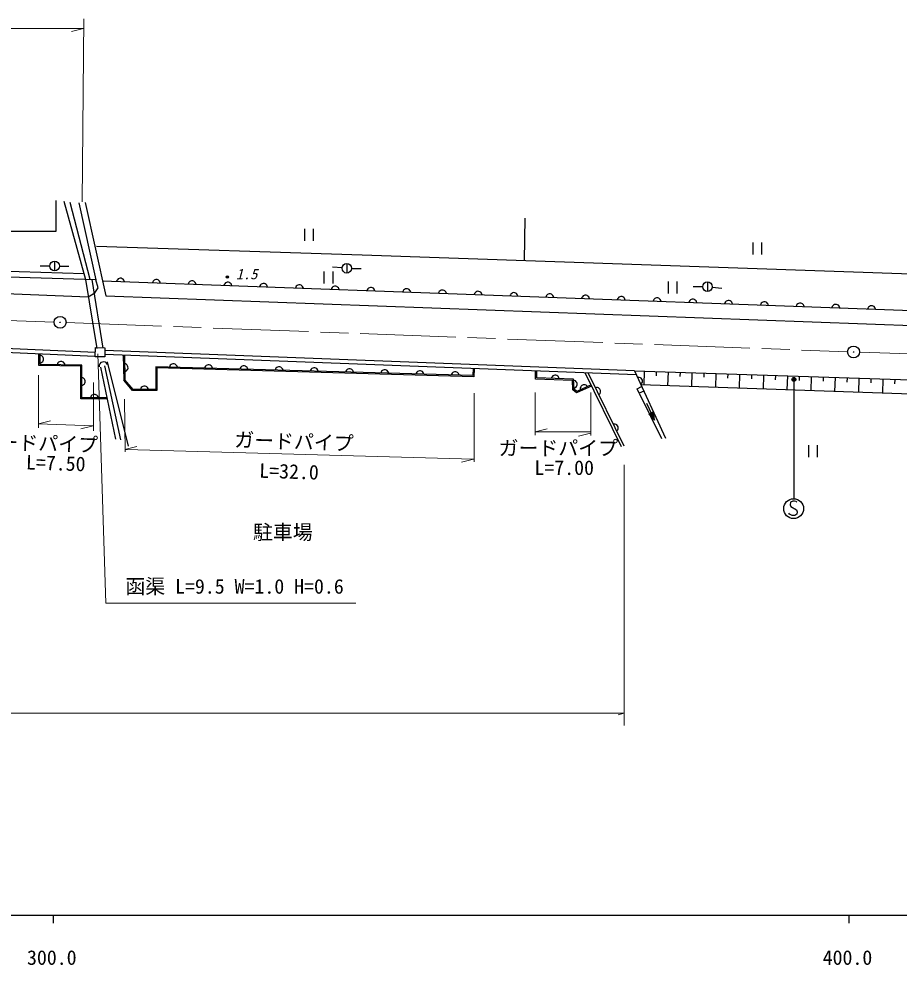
# Model space of a CAD drawing. Units: millimetres, scale not verified. Extents: x 40000 to 680000, y 20000 to 380000.
# Drawn here: x 363711 to 474331, y 198715 to 317558 of the extents above; entities that cross this region are included whole.
import ezdxf
from ezdxf.enums import TextEntityAlignment as Align

# ---------------------------------------------------------------- set-up
doc = ezdxf.new("R2010")
doc.units = ezdxf.units.MM
doc.header["$LTSCALE"] = 1000
doc.linetypes.add('CHAIN', pattern=[18.5, 12, -1.5, 3.5, -1.5])
for name, color, linetype, lineweight in [('M-BGD', 7, 'Continuous', 25), ('M-BGD-EXST', 7, 'Continuous', 25), ('M-BMK', 2, 'CHAIN', 13), ('M-BMK-SRVR', 3, 'Continuous', 25), ('M-STR-HTXT', 7, 'Continuous', 13), ('M-STR-STRC', 7, 'Continuous', 25), ('M-TTL-BAND', 7, 'Continuous', 25)]:
    doc.layers.add(name, color=color, linetype=linetype, lineweight=lineweight)
doc.styles.add('ＭＳ ゴシック', font='')
doc.styles.get('ＭＳ ゴシック').set_extended_font_data('MS Gothic')

msp = doc.modelspace()

# ---------------------------------------------------------------- linework, layer by layer
at = {"layer": 'M-BGD'}
for p, q in [((368405, 290915), (368405, 294770)), ((369371, 294649), (372084, 284842)), ((372681, 284825), (370154, 294493)), ((371249, 294467), (373364, 284806)), ((372052, 294515), (374647, 282790)), ((427284, 292552), (427201, 287215)), ((399599, 291200), (399599, 289700)), ((400739, 289700), (400739, 291200)), ((358972, 290915), (368405, 290915)), ((373482, 289004), (406831, 287912)), ((455953, 289476), (455953, 287976)), ((457093, 287976), (457093, 289476)), ((406831, 287912), (484045, 285267)), ((373364, 284806), (316608, 286426)), ((339201, 286646), (371932, 285567)), ((367598, 286523), (366398, 286523)), ((368198, 287123), (368198, 285923)), ((368798, 286519), (369998, 286511)), ((404920, 286838), (404920, 285638)), ((402048, 285830), (402048, 284330)), ((404322, 286280), (403124, 286364)), ((403188, 284330), (403188, 285830)), ((405520, 286228), (406720, 286206)), ((372088, 284842), (373505, 276169)), ((372892, 284819), (374250, 276193)), ((373692, 283781), (373364, 284806)), ((374237, 284642), (486135, 280561)), ((376029, 284697), (375985, 284578)), ((376093, 284794), (376029, 284697)), ((376196, 284891), (376093, 284794)), ((376298, 284947), (376196, 284891)), ((376420, 284983), (376298, 284947)), ((376580, 284977), (376420, 284983)), ((376698, 284932), (376580, 284977)), ((376796, 284869), (376698, 284932)), ((376892, 284765), (376796, 284869)), ((376949, 284663), (376892, 284765)), ((376984, 284542), (376949, 284663)), ((380524, 284533), (380480, 284414)), ((380588, 284630), (380524, 284533)), ((380691, 284727), (380588, 284630)), ((380793, 284783), (380691, 284727)), ((380915, 284819), (380793, 284783)), ((381075, 284813), (380915, 284819)), ((381193, 284768), (381075, 284813)), ((381291, 284705), (381193, 284768)), ((381387, 284601), (381291, 284705)), ((381444, 284499), (381387, 284601)), ((381479, 284378), (381444, 284499)), ((385019, 284369), (384975, 284250)), ((385083, 284467), (385019, 284369)), ((385186, 284563), (385083, 284467)), ((385289, 284619), (385186, 284563)), ((385410, 284655), (385289, 284619)), ((385570, 284649), (385410, 284655)), ((385688, 284605), (385570, 284649)), ((385786, 284541), (385688, 284605)), ((385882, 284437), (385786, 284541)), ((385939, 284335), (385882, 284437)), ((385974, 284214), (385939, 284335)), ((389514, 284205), (389470, 284086)), ((389578, 284303), (389514, 284205)), ((389681, 284399), (389578, 284303)), ((389784, 284455), (389681, 284399)), ((389905, 284491), (389784, 284455)), ((390065, 284485), (389905, 284491)), ((390183, 284441), (390065, 284485)), ((390281, 284377), (390183, 284441)), ((390377, 284273), (390281, 284377)), ((390434, 284171), (390377, 284273)), ((390469, 284050), (390434, 284171)), ((394009, 284041), (393965, 283922)), ((394073, 284139), (394009, 284041)), ((394176, 284235), (394073, 284139)), ((394279, 284291), (394176, 284235)), ((394400, 284327), (394279, 284291)), ((394560, 284321), (394400, 284327)), ((394678, 284277), (394560, 284321)), ((394776, 284213), (394678, 284277)), ((394872, 284110), (394776, 284213)), ((394929, 284007), (394872, 284110)), ((398671, 284071), (398568, 283975)), ((398774, 284127), (398671, 284071)), ((398895, 284163), (398774, 284127)), ((399055, 284157), (398895, 284163)), ((399173, 284113), (399055, 284157)), ((399271, 284049), (399173, 284113)), ((399367, 283946), (399271, 284049)), ((445291, 284565), (445291, 283065)), ((446431, 283065), (446431, 284565)), ((450247, 284525), (450247, 283325)), ((372404, 282665), (373269, 283139)), ((373269, 283139), (373692, 283781)), ((394964, 283886), (394929, 284007)), ((398504, 283877), (398460, 283759)), ((398568, 283975), (398504, 283877)), ((399424, 283843), (399367, 283946)), ((399459, 283722), (399424, 283843)), ((402999, 283713), (402955, 283595)), ((403063, 283811), (402999, 283713)), ((403167, 283907), (403063, 283811)), ((403269, 283963), (403167, 283907)), ((403390, 283999), (403269, 283963)), ((403550, 283993), (403390, 283999)), ((403668, 283949), (403550, 283993)), ((403766, 283885), (403668, 283949)), ((403862, 283782), (403766, 283885)), ((403919, 283680), (403862, 283782)), ((403954, 283558), (403919, 283680)), ((407494, 283549), (407450, 283431)), ((407558, 283647), (407494, 283549)), ((407662, 283743), (407558, 283647)), ((407764, 283800), (407662, 283743)), ((407885, 283835), (407764, 283800)), ((408045, 283829), (407885, 283835)), ((408163, 283785), (408045, 283829)), ((408261, 283721), (408163, 283785)), ((408357, 283618), (408261, 283721)), ((408414, 283516), (408357, 283618)), ((408449, 283394), (408414, 283516)), ((411989, 283385), (411945, 283267)), ((412053, 283483), (411989, 283385)), ((412157, 283579), (412053, 283483)), ((412259, 283636), (412157, 283579)), ((412380, 283671), (412259, 283636)), ((412540, 283665), (412380, 283671)), ((412658, 283621), (412540, 283665)), ((412756, 283557), (412658, 283621)), ((412852, 283454), (412756, 283557)), ((412909, 283352), (412852, 283454)), ((412944, 283230), (412909, 283352)), ((416484, 283221), (416440, 283103)), ((416548, 283319), (416484, 283221)), ((416652, 283415), (416548, 283319)), ((416754, 283472), (416652, 283415)), ((416875, 283507), (416754, 283472)), ((417035, 283501), (416875, 283507)), ((417153, 283457), (417035, 283501)), ((417251, 283394), (417153, 283457)), ((417347, 283290), (417251, 283394)), ((417404, 283188), (417347, 283290)), ((417439, 283066), (417404, 283188)), ((420979, 283057), (420935, 282939)), ((421043, 283155), (420979, 283057)), ((421147, 283251), (421043, 283155)), ((421249, 283308), (421147, 283251)), ((421370, 283343), (421249, 283308)), ((421530, 283338), (421370, 283343)), ((421648, 283293), (421530, 283338)), ((421746, 283230), (421648, 283293)), ((421842, 283126), (421746, 283230)), ((421899, 283024), (421842, 283126)), ((421934, 282903), (421899, 283024)), ((425474, 282894), (425430, 282775)), ((425538, 282991), (425474, 282894)), ((425642, 283088), (425538, 282991)), ((425744, 283144), (425642, 283088)), ((425865, 283179), (425744, 283144)), ((426025, 283174), (425865, 283179)), ((426143, 283129), (426025, 283174)), ((426241, 283066), (426143, 283129)), ((426338, 282962), (426241, 283066)), ((426394, 282860), (426338, 282962)), ((426429, 282739), (426394, 282860)), ((430137, 282924), (430033, 282827)), ((430239, 282980), (430137, 282924)), ((430360, 283016), (430239, 282980)), ((430520, 283010), (430360, 283016)), ((430639, 282965), (430520, 283010)), ((430736, 282902), (430639, 282965)), ((430833, 282798), (430736, 282902)), ((434855, 282852), (434734, 282816)), ((435015, 282846), (434855, 282852)), ((449647, 283925), (448447, 283925)), ((450843, 283858), (452035, 283722)), ((429969, 282730), (429925, 282611)), ((430033, 282827), (429969, 282730)), ((430889, 282696), (430833, 282798)), ((430924, 282575), (430889, 282696)), ((434464, 282566), (434420, 282447)), ((434528, 282663), (434464, 282566)), ((434632, 282760), (434528, 282663)), ((434734, 282816), (434632, 282760)), ((435134, 282801), (435015, 282846)), ((435231, 282738), (435134, 282801)), ((435328, 282634), (435231, 282738)), ((435384, 282532), (435328, 282634)), ((435419, 282411), (435384, 282532)), ((438960, 282402), (438915, 282283)), ((439023, 282500), (438960, 282402)), ((439127, 282596), (439023, 282500)), ((439229, 282652), (439127, 282596)), ((439350, 282688), (439229, 282652)), ((439510, 282682), (439350, 282688)), ((439629, 282638), (439510, 282682)), ((439726, 282574), (439629, 282638)), ((439823, 282470), (439726, 282574)), ((439879, 282368), (439823, 282470)), ((439915, 282247), (439879, 282368)), ((443455, 282238), (443410, 282119)), ((443518, 282336), (443455, 282238)), ((443622, 282432), (443518, 282336)), ((443724, 282488), (443622, 282432)), ((443845, 282524), (443724, 282488)), ((444005, 282518), (443845, 282524)), ((444124, 282474), (444005, 282518)), ((444221, 282410), (444124, 282474)), ((444318, 282306), (444221, 282410)), ((444374, 282204), (444318, 282306)), ((444410, 282083), (444374, 282204)), ((447950, 282074), (447905, 281955)), ((448013, 282172), (447950, 282074)), ((448117, 282268), (448013, 282172)), ((448219, 282324), (448117, 282268)), ((448340, 282360), (448219, 282324)), ((448500, 282354), (448340, 282360)), ((448619, 282310), (448500, 282354)), ((448716, 282246), (448619, 282310)), ((448813, 282143), (448716, 282246)), ((448869, 282040), (448813, 282143)), ((448905, 281919), (448869, 282040)), ((452445, 281910), (452400, 281792)), ((452508, 282008), (452445, 281910)), ((452612, 282104), (452508, 282008)), ((452714, 282160), (452612, 282104)), ((452835, 282196), (452714, 282160)), ((452995, 282190), (452835, 282196)), ((453114, 282146), (452995, 282190)), ((453211, 282082), (453114, 282146)), ((453308, 281979), (453211, 282082)), ((453364, 281876), (453308, 281979)), ((453400, 281755), (453364, 281876)), ((456940, 281746), (456895, 281628)), ((457003, 281844), (456940, 281746)), ((457107, 281940), (457003, 281844)), ((457209, 281996), (457107, 281940)), ((457330, 282032), (457209, 281996)), ((457490, 282026), (457330, 282032)), ((457609, 281982), (457490, 282026)), ((457706, 281918), (457609, 281982)), ((457803, 281815), (457706, 281918)), ((457859, 281713), (457803, 281815)), ((457895, 281591), (457859, 281713)), ((461498, 281680), (461435, 281582)), ((461602, 281776), (461498, 281680)), ((461704, 281833), (461602, 281776)), ((461825, 281868), (461704, 281833)), ((461985, 281862), (461825, 281868)), ((462104, 281818), (461985, 281862)), ((462201, 281754), (462104, 281818)), ((462298, 281651), (462201, 281754)), ((466199, 281669), (466097, 281612)), ((466320, 281704), (466199, 281669)), ((466480, 281698), (466320, 281704)), ((466599, 281654), (466480, 281698)), ((461435, 281582), (461390, 281464)), ((462354, 281549), (462298, 281651)), ((462390, 281427), (462354, 281549)), ((465930, 281418), (465885, 281300)), ((465993, 281516), (465930, 281418)), ((466097, 281612), (465993, 281516)), ((466696, 281590), (466599, 281654)), ((466793, 281487), (466696, 281590)), ((466849, 281385), (466793, 281487)), ((466885, 281263), (466849, 281385)), ((470425, 281254), (470380, 281136)), ((470488, 281352), (470425, 281254)), ((470592, 281448), (470488, 281352)), ((470694, 281505), (470592, 281448)), ((470815, 281540), (470694, 281505)), ((470975, 281534), (470815, 281540)), ((471094, 281490), (470975, 281534)), ((471191, 281427), (471094, 281490)), ((471288, 281323), (471191, 281427)), ((471344, 281221), (471288, 281323)), ((471380, 281099), (471344, 281221)), ((305492, 278670), (373328, 275693)), ((305502, 278170), (373315, 275193)), ((373314, 275129), (373344, 276279)), ((373344, 276279), (374524, 276249)), ((374524, 276249), (374494, 275098)), ((441058, 273361), (374515, 275891)), ((366228, 274011), (366228, 275504)), ((366378, 274158), (366378, 275498)), ((366498, 275288), (366378, 275328)), ((366598, 275228), (366498, 275288)), ((366698, 275128), (366598, 275228)), ((366598, 274428), (366698, 274528)), ((366758, 275028), (366698, 275128)), ((366698, 274528), (366758, 274628)), ((366798, 274908), (366758, 275028)), ((366758, 274628), (366798, 274748)), ((366798, 274748), (366798, 274908)), ((368928, 274535), (368807, 274497)), ((369088, 274532), (368928, 274535)), ((369207, 274490), (369088, 274532)), ((374494, 275098), (373314, 275129)), ((441293, 272852), (374502, 275391)), ((376824, 275303), (376882, 272167)), ((376974, 275297), (377031, 272224)), ((371473, 273922), (366228, 274011)), ((366378, 274328), (366498, 274368)), ((371623, 274069), (366378, 274158)), ((366498, 274368), (366598, 274428)), ((368543, 274241), (368501, 274122)), ((368604, 274340), (368543, 274241)), ((368706, 274439), (368604, 274340)), ((368807, 274497), (368706, 274439)), ((369306, 274428), (369207, 274490)), ((369404, 274327), (369306, 274428)), ((369463, 274226), (369404, 274327)), ((369500, 274105), (369463, 274226)), ((371473, 269829), (371473, 273922)), ((371623, 269979), (371623, 274069)), ((373974, 273820), (375848, 264756)), ((374487, 273974), (376490, 264704)), ((374784, 274497), (377424, 263879)), ((377114, 274223), (376993, 274261)), ((377215, 274165), (377114, 274223)), ((377131, 273303), (377230, 273365)), ((377317, 274066), (377215, 274165)), ((377230, 273365), (377328, 273467)), ((377378, 273968), (377317, 274066)), ((377328, 273467), (377386, 273568)), ((377421, 273848), (377378, 273968)), ((377386, 273568), (377424, 273688)), ((377424, 273688), (377421, 273848)), ((420751, 272754), (380911, 273878)), ((380911, 273878), (380911, 271026)), ((420895, 272600), (381061, 273724)), ((381061, 273724), (381061, 270876)), ((382667, 273949), (382624, 273830)), ((382730, 274047), (382667, 273949)), ((382833, 274144), (382730, 274047)), ((382935, 274201), (382833, 274144)), ((383056, 274238), (382935, 274201)), ((383216, 274234), (383056, 274238)), ((383335, 274190), (383216, 274234)), ((383433, 274127), (383335, 274190)), ((383530, 274025), (383433, 274127)), ((383587, 273923), (383530, 274025)), ((383624, 273802), (383587, 273923)), ((387094, 273824), (387051, 273705)), ((387157, 273922), (387094, 273824)), ((387260, 274019), (387157, 273922)), ((387361, 274077), (387260, 274019)), ((387483, 274113), (387361, 274077)), ((387642, 274109), (387483, 274113)), ((387761, 274065), (387642, 274109)), ((387860, 274002), (387761, 274065)), ((387957, 273900), (387860, 274002)), ((388014, 273798), (387957, 273900)), ((388050, 273677), (388014, 273798)), ((391521, 273699), (391478, 273580)), ((391584, 273797), (391521, 273699)), ((391687, 273894), (391584, 273797)), ((391788, 273952), (391687, 273894)), ((391909, 273988), (391788, 273952)), ((392069, 273984), (391909, 273988)), ((392188, 273940), (392069, 273984)), ((392286, 273878), (392188, 273940)), ((392383, 273775), (392286, 273878)), ((392441, 273673), (392383, 273775)), ((392477, 273552), (392441, 273673)), ((395948, 273574), (395904, 273455)), ((396011, 273672), (395948, 273574)), ((396113, 273770), (396011, 273672)), ((396215, 273827), (396113, 273770)), ((396336, 273863), (396215, 273827)), ((396496, 273859), (396336, 273863)), ((396615, 273815), (396496, 273859)), ((396713, 273753), (396615, 273815)), ((396810, 273650), (396713, 273753)), ((396867, 273548), (396810, 273650)), ((396904, 273427), (396867, 273548)), ((400375, 273449), (400331, 273330)), ((400437, 273547), (400375, 273449)), ((400540, 273645), (400437, 273547)), ((400642, 273702), (400540, 273645)), ((400763, 273738), (400642, 273702)), ((400923, 273734), (400763, 273738)), ((401042, 273691), (400923, 273734)), ((401140, 273628), (401042, 273691)), ((401237, 273525), (401140, 273628)), ((401294, 273423), (401237, 273525)), ((401331, 273302), (401294, 273423)), ((404864, 273423), (404801, 273324)), ((404967, 273520), (404864, 273423)), ((405069, 273577), (404967, 273520)), ((405190, 273613), (405069, 273577)), ((405350, 273609), (405190, 273613)), ((405468, 273566), (405350, 273609)), ((405567, 273503), (405468, 273566)), ((405664, 273400), (405567, 273503)), ((405721, 273298), (405664, 273400)), ((409394, 273395), (409291, 273298)), ((409495, 273452), (409394, 273395)), ((409616, 273489), (409495, 273452)), ((409776, 273484), (409616, 273489)), ((409895, 273441), (409776, 273484)), ((409993, 273378), (409895, 273441)), ((410091, 273275), (409993, 273378)), ((414043, 273364), (413922, 273327)), ((414203, 273359), (414043, 273364)), ((414322, 273316), (414203, 273359)), ((420791, 273632), (420751, 272754)), ((420941, 273626), (420895, 272600)), ((441058, 273361), (444953, 264915)), ((441058, 273361), (494029, 271601)), ((371743, 272484), (371623, 272524)), ((371843, 272424), (371743, 272484)), ((371943, 272324), (371843, 272424)), ((372003, 272224), (371943, 272324)), ((372043, 272104), (372003, 272224)), ((377989, 270876), (376882, 272167)), ((377011, 273261), (377131, 273303)), ((378058, 271026), (377031, 272224)), ((404801, 273324), (404758, 273205)), ((405758, 273177), (405721, 273298)), ((409228, 273199), (409185, 273081)), ((409291, 273298), (409228, 273199)), ((410148, 273173), (410091, 273275)), ((410184, 273052), (410148, 273173)), ((413655, 273074), (413612, 272956)), ((413718, 273173), (413655, 273074)), ((413820, 273270), (413718, 273173)), ((413922, 273327), (413820, 273270)), ((414420, 273253), (414322, 273316)), ((414517, 273150), (414420, 273253)), ((414575, 273048), (414517, 273150)), ((414611, 272927), (414575, 273048)), ((418082, 272950), (418038, 272831)), ((418144, 273048), (418082, 272950)), ((418247, 273145), (418144, 273048)), ((418349, 273202), (418247, 273145)), ((418470, 273239), (418349, 273202)), ((418630, 273234), (418470, 273239)), ((418749, 273191), (418630, 273234)), ((418847, 273128), (418749, 273191)), ((418944, 273025), (418847, 273128)), ((419001, 272924), (418944, 273025)), ((419038, 272802), (419001, 272924)), ((428645, 272325), (428645, 273333)), ((433286, 272159), (428645, 272325)), ((428795, 272470), (428795, 273327)), ((433430, 272304), (428795, 272470)), ((430657, 272524), (430613, 272405)), ((430720, 272621), (430657, 272524)), ((430824, 272718), (430720, 272621)), ((430926, 272774), (430824, 272718)), ((431047, 272810), (430926, 272774)), ((431207, 272804), (431047, 272810)), ((431326, 272760), (431207, 272804)), ((431424, 272696), (431326, 272760)), ((431520, 272593), (431424, 272696)), ((431576, 272491), (431520, 272593)), ((431612, 272369), (431576, 272491)), ((433338, 270963), (433286, 272159)), ((433485, 271035), (433430, 272304)), ((433557, 272135), (433436, 272169)), ((439444, 263807), (434882, 273096)), ((435272, 273081), (439720, 263917)), ((441566, 272548), (441440, 272534)), ((441682, 272535), (441566, 272548)), ((441814, 272486), (441682, 272535)), ((441911, 272420), (441814, 272486)), ((441997, 272328), (441911, 272420)), ((442064, 272183), (441997, 272328)), ((442078, 272057), (442064, 272183)), ((442300, 273320), (442242, 271580)), ((443799, 273270), (443782, 272748)), ((445298, 273220), (445240, 271476)), ((446798, 273171), (446780, 272647)), ((448297, 273121), (448239, 271372)), ((449797, 273071), (449779, 272546)), ((451296, 273021), (451238, 271269)), ((452795, 272971), (452778, 272445)), ((454295, 272922), (454236, 271165)), ((455794, 272872), (455777, 272344)), ((457294, 272822), (457235, 271062)), ((458793, 272772), (458775, 272243)), ((460292, 272722), (460234, 270958)), ((461792, 272672), (461774, 272142)), ((463291, 272623), (463233, 270854)), ((464791, 272573), (464773, 272042)), ((466290, 272523), (466231, 270751)), ((467790, 272473), (467772, 271941)), ((469289, 272423), (469230, 270647)), ((470788, 272373), (470771, 271840)), ((472288, 272324), (472229, 270543)), ((473787, 272274), (473769, 271739)), ((371623, 271524), (371743, 271564)), ((371743, 271564), (371843, 271624)), ((371843, 271624), (371943, 271724)), ((371943, 271724), (372003, 271824)), ((372003, 271824), (372043, 271944)), ((372043, 271944), (372043, 272104)), ((380911, 271026), (378058, 271026)), ((379024, 271146), (378984, 271026)), ((379084, 271246), (379024, 271146)), ((379184, 271346), (379084, 271246)), ((379284, 271406), (379184, 271346)), ((379404, 271446), (379284, 271406)), ((379564, 271446), (379404, 271446)), ((379684, 271406), (379564, 271446)), ((379784, 271346), (379684, 271406)), ((379884, 271246), (379784, 271346)), ((379944, 271146), (379884, 271246)), ((379984, 271026), (379944, 271146)), ((433792, 270584), (433338, 270963)), ((433479, 271170), (433597, 271215)), ((433816, 270759), (433485, 271035)), ((433660, 272079), (433557, 272135)), ((433597, 271215), (433695, 271280)), ((433764, 271983), (433660, 272079)), ((433695, 271280), (433790, 271384)), ((433828, 271886), (433764, 271983)), ((433790, 271384), (433846, 271487)), ((435692, 271447), (433792, 270584)), ((435626, 271582), (433816, 270759)), ((433874, 271768), (433828, 271886)), ((433846, 271487), (433881, 271608)), ((433881, 271608), (433874, 271768)), ((434266, 271205), (434253, 271090)), ((434253, 271090), (434266, 270964)), ((434315, 271338), (434266, 271205)), ((434382, 271434), (434315, 271338)), ((434474, 271520), (434382, 271434)), ((434620, 271586), (434474, 271520)), ((434746, 271599), (434620, 271586)), ((434862, 271586), (434746, 271599)), ((434994, 271536), (434862, 271586)), ((435090, 271470), (434994, 271536)), ((435176, 271378), (435090, 271470)), ((436291, 271256), (436166, 271240)), ((436407, 271246), (436291, 271256)), ((436541, 271200), (436407, 271246)), ((436639, 271136), (436541, 271200)), ((436727, 271046), (436639, 271136)), ((436797, 270902), (436727, 271046)), ((441399, 271113), (441973, 271378)), ((441666, 270533), (441399, 271113)), ((441859, 271626), (441951, 271712)), ((494499, 269774), (441874, 271592)), ((441951, 271712), (442017, 271809)), ((441973, 271378), (442240, 270798)), ((442017, 271809), (442066, 271941)), ((442066, 271941), (442078, 272057)), ((374735, 269829), (371473, 269829)), ((374768, 269979), (371623, 269979)), ((372736, 270099), (372696, 269979)), ((372796, 270199), (372736, 270099)), ((372896, 270299), (372796, 270199)), ((372996, 270359), (372896, 270299)), ((373116, 270399), (372996, 270359)), ((373276, 270399), (373116, 270399)), ((373396, 270359), (373276, 270399)), ((373496, 270299), (373396, 270359)), ((373596, 270199), (373496, 270299)), ((373656, 270099), (373596, 270199)), ((373696, 269979), (373656, 270099)), ((381061, 270876), (377989, 270876)), ((436602, 270340), (436693, 270429)), ((436693, 270429), (436757, 270526)), ((436757, 270526), (436803, 270660)), ((436813, 270776), (436797, 270902)), ((436803, 270660), (436813, 270776)), ((442240, 270798), (441666, 270533)), ((441666, 270533), (444472, 264874)), ((442567, 269295), (443587, 267153)), ((443446, 268193), (442868, 267918)), ((442868, 267918), (443587, 267153)), ((443409, 268132), (442940, 267908)), ((442940, 267908), (443536, 267261)), ((443372, 268070), (443011, 267898)), ((443011, 267898), (443484, 267370)), ((443335, 268008), (443083, 267887)), ((443083, 267887), (443433, 267478)), ((443298, 267946), (443154, 267877)), ((443154, 267877), (443381, 267586)), ((443261, 267884), (443225, 267867)), ((443225, 267867), (443312, 267731)), ((443312, 267731), (443261, 267884)), ((443381, 267586), (443298, 267946)), ((443433, 267478), (443335, 268008)), ((443484, 267370), (443372, 268070)), ((443536, 267261), (443409, 268132)), ((443587, 267153), (443446, 268193)), ((438515, 266674), (438390, 266658)), ((438631, 266664), (438515, 266674)), ((438765, 266618), (438631, 266664)), ((438863, 266554), (438765, 266618)), ((438951, 266464), (438863, 266554)), ((439021, 266320), (438951, 266464)), ((439037, 266194), (439021, 266320)), ((438827, 265758), (438917, 265847)), ((438917, 265847), (438981, 265944)), ((438981, 265944), (439027, 266078)), ((439027, 266078), (439037, 266194)), ((462952, 264023), (462952, 262523)), ((464092, 262523), (464092, 264023))]:
    msp.add_line(p, q, dxfattribs=at)
for centre, radius in [((368198, 286523), 600), ((404920, 286238), 600), ((389918, 285140), 150), ((389918, 285140), 90), ((389918, 285140), 30), ((450247, 283925), 600), ((461107, 272273), 250), ((461107, 272273), 150), ((461107, 272273), 50)]:
    msp.add_circle(centre, radius, dxfattribs=at)
msp.add_arc((374333, 273925), 556, 23.63654, 184.73206, dxfattribs=at)
at = {"layer": 'M-BGD-EXST'}
for p, q in [((461107, 272273), (461096, 257318)), ((460677, 256845), (460627, 256545)), ((460977, 256995), (460677, 256845)), ((461177, 256995), (460977, 256995)), ((461377, 256945), (461177, 256995)), ((461477, 256845), (461377, 256945)), ((460627, 256545), (460727, 256295)), ((460727, 256295), (461427, 255895)), ((461427, 255895), (461527, 255645)), ((461527, 255645), (461477, 255345)), ((460577, 255345), (460477, 255495)), ((460877, 255195), (460577, 255345)), ((461227, 255195), (460877, 255195)), ((461477, 255345), (461227, 255195))]:
    msp.add_line(p, q, dxfattribs=at)
for centre, radius in [((461107, 272273), 250), ((461107, 272273), 150), ((461107, 272273), 50), ((461077, 256045), 1250)]:
    msp.add_circle(centre, radius, dxfattribs=at)
at = {"layer": 'M-BMK'}
for p, q in [((269844, 282947), (368146, 279477)), ((369645, 279423), (467858, 275751)), ((469357, 275699), (567618, 272525))]:
    msp.add_line(p, q, dxfattribs=at)
at = {"layer": 'M-BMK-SRVR'}
for centre, radius in [((368895, 279451), 750), ((368895, 279451), 30), ((468607, 275723), 750), ((468607, 275723), 30)]:
    msp.add_circle(centre, radius, dxfattribs=at)
at = {"layer": 'M-STR-HTXT'}
for p, q in [((371863, 317558), (371663, 294599)), ((339786, 316347), (371846, 316347)), ((371846, 316347), (370337, 315961)), ((373632, 275473), (374631, 244191)), ((366186, 272801), (366186, 266215)), ((373068, 271892), (373068, 265830)), ((376964, 269814), (377078, 263177)), ((420941, 270553), (420941, 261942)), ((428588, 270647), (428588, 265293)), ((435574, 270647), (435574, 265223)), ((366181, 266707), (367696, 267069)), ((373028, 266444), (366181, 266707)), ((373028, 266444), (371513, 266082)), ((428598, 265707), (430109, 266087)), ((435530, 265707), (428598, 265707)), ((435530, 265526), (434020, 265145)), ((377041, 263472), (378552, 263850)), ((377135, 263472), (420846, 262245)), ((420846, 262245), (419335, 261867)), ((439787, 261544), (439787, 228824)), ((374631, 244191), (406059, 244191)), ((276339, 230348), (439787, 230348)), ((439787, 230348), (439037, 230138))]:
    msp.add_line(p, q, dxfattribs=at)
at = {"layer": 'M-STR-STRC'}
for p, q in [((316608, 284772), (372404, 282665)), ((373692, 283781), (373364, 284806)), ((372404, 282665), (373269, 283139)), ((373269, 283139), (373692, 283781)), ((374647, 282790), (486024, 278673))]:
    msp.add_line(p, q, dxfattribs=at)
at = {"layer": 'M-TTL-BAND'}
for p, q in [((40000, 205000), (579000, 205000)), ((368000, 205000), (368000, 204000)), ((468000, 205000), (468000, 204000))]:
    msp.add_line(p, q, dxfattribs=at)

# ---------------------------------------------------------------- texts
at = {"layer": 'M-BGD', "style": 'ＭＳ ゴシック', "oblique": 15}
msp.add_text('1.5', height=1320, dxfattribs=at).set_placement((392338, 285515), align=Align.MIDDLE_CENTER)
at = {"layer": 'M-BGD', "style": 'ＭＳ ゴシック'}
msp.add_text('駐車場', height=1833, dxfattribs=at).set_placement((396881, 253087), align=Align.MIDDLE_CENTER)
at = {"layer": 'M-STR-HTXT', "style": 'ＭＳ ゴシック'}
for s, rotation, p in [('ガードパイプ', 358.3, (366150, 264272)), ('ガードパイプ', 358.1, (398278, 264483)), ('L=7.50', 358.1, (368349, 261772)), ('L=32.0', 358.1, (397665, 260725))]:
    msp.add_text(s, height=1833, rotation=rotation, dxfattribs=at).set_placement(p, align=Align.MIDDLE_CENTER)
for s, p in [('ガードパイプ', (431502, 263656)), ('L=7.00', (432244, 261196)), ('函渠 L=9.5 W=1.0 H=0.6', (390814, 246282))]:
    msp.add_text(s, height=1833, dxfattribs=at).set_placement(p, align=Align.MIDDLE_CENTER)
at = {"layer": 'M-TTL-BAND', "style": 'ＭＳ ゴシック'}
for s, p in [('300.0', (367844, 198195)), ('400.0', (467844, 198195))]:
    msp.add_text(s, height=1833, dxfattribs=at).set_placement(p, align=Align.BOTTOM_CENTER)

doc.saveas('drawing.dxf')
